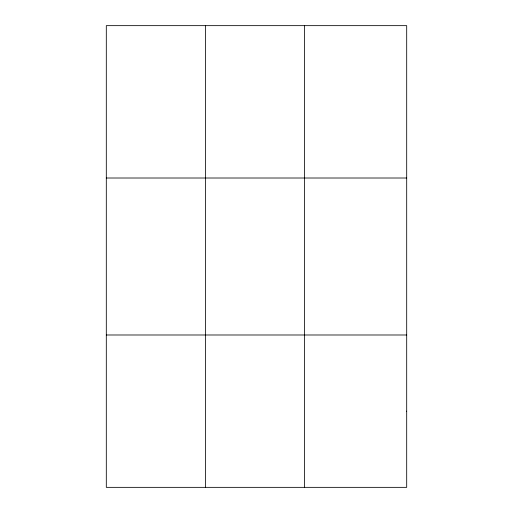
<?xml version="1.0" encoding="UTF-8"?>
<svg xmlns="http://www.w3.org/2000/svg" width="513" height="513" viewBox="0 0 513 513"><rect width="100%" height="100%" fill="white"/><g stroke="black" fill="none" stroke-linecap="round" stroke-linejoin="round"><path stroke-width="0.77" d="M106.306 178.011L406.694 178.011M106.306 334.989L406.694 334.989M304.562 25.65L304.562 487.35M205.437 25.65L205.437 487.35M406.694 411.17L406.694 487.35L106.306 487.35L106.306 25.65L406.694 25.65L406.694 411.17"/></g></svg>
